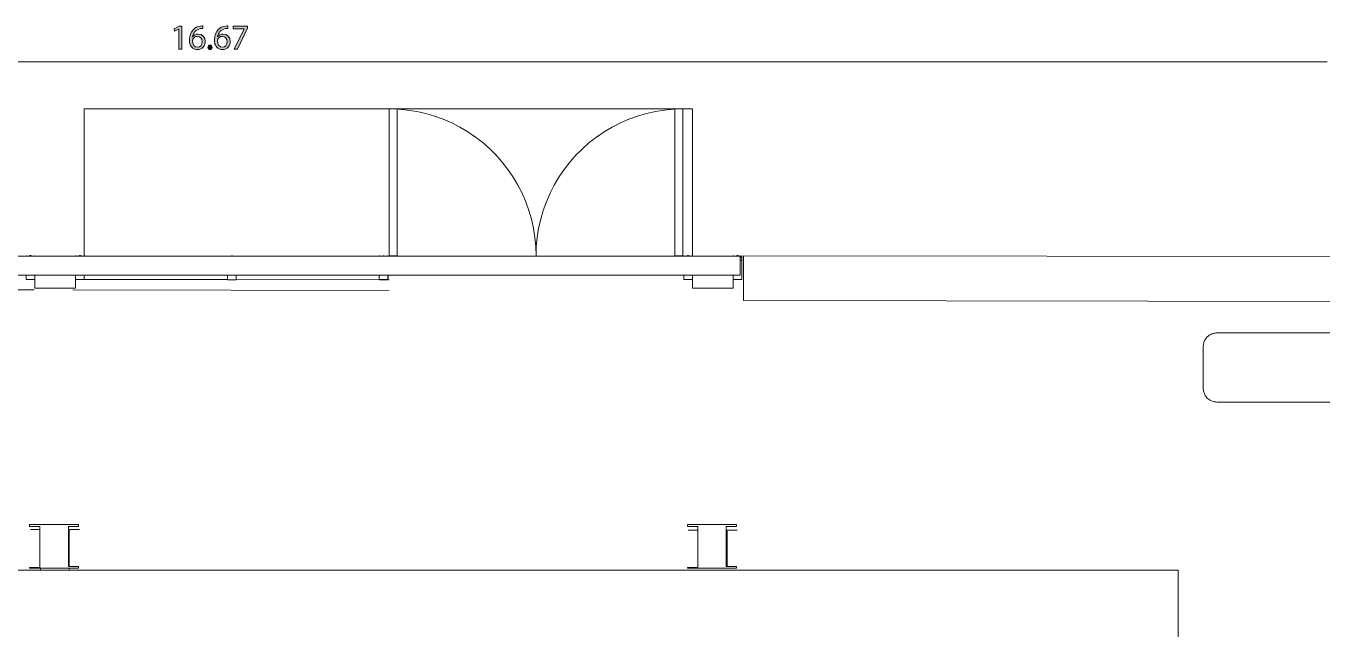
# Model space of a CAD drawing. Header units: centimetres. Extents: x -16.81 to -14.54, y 1.61 to 2.77.
# Drawn here: x -15.4488 to -15.1142, y 2.6092 to 2.765 of the extents above; entities that cross this region are included whole.
import ezdxf

# ---------------------------------------------------------------- set-up
doc = ezdxf.new("R2010")
doc.units = ezdxf.units.CM
doc.header["$MEASUREMENT"] = 0
doc.layers.get('0').update_dxf_attribs({"lineweight": 0})
doc.layers.add('EXP COTA', color=7, linetype='Continuous', lineweight=0)

# ---------------------------------------------------------------- blocks, each defined once
blk = doc.blocks.new('Block_40')
at = {"layer": 'EXP COTA', "true_color": 0x0000cc, "transparency": 33554687}
h = blk.add_hatch(color=172, dxfattribs=at)
h.dxf.hatch_style = 2
edge = h.paths.add_edge_path()
edge.add_spline(control_points=[(-15.4094, 2.76417), (-15.4094, 2.76417), (-15.40941, 2.76417), (-15.40941, 2.76417), (-15.40941, 2.76417), (-15.41045, 2.76362), (-15.41045, 2.76362), (-15.41045, 2.76362), (-15.4106, 2.76421), (-15.4106, 2.76421), (-15.4106, 2.76421), (-15.40929, 2.76493), (-15.40929, 2.76493), (-15.40929, 2.76493), (-15.4086, 2.76493), (-15.4086, 2.76493), (-15.4086, 2.76493), (-15.4086, 2.75897), (-15.4086, 2.75897), (-15.4086, 2.75897), (-15.4094, 2.75897), (-15.4094, 2.75897), (-15.4094, 2.75897), (-15.4094, 2.76417), (-15.4094, 2.76417)], knot_values=[0, 0, 0, 0, 1, 1, 1, 2, 2, 2, 3, 3, 3, 4, 4, 4, 5, 5, 5, 6, 6, 6, 7, 7, 7, 8, 8, 8, 8], degree=3, periodic=0)
h = blk.add_hatch(color=172, dxfattribs=at)
h.dxf.hatch_style = 2
edge = h.paths.add_edge_path()
edge.add_spline(control_points=[(-15.40337, 2.76093), (-15.40337, 2.76176), (-15.40385, 2.76228), (-15.40459, 2.76228), (-15.40509, 2.76228), (-15.40554, 2.76197), (-15.40574, 2.76155), (-15.40581, 2.76145), (-15.40585, 2.76135), (-15.40585, 2.76121), (-15.40583, 2.76021), (-15.40538, 2.75949), (-15.40454, 2.75949), (-15.40383, 2.75949), (-15.40337, 2.76007), (-15.40337, 2.76093)], knot_values=[0, 0, 0, 0, 1, 1, 1, 2, 2, 2, 3, 3, 3, 4, 4, 4, 5, 5, 5, 5], degree=3, periodic=0)
edge = h.paths.add_edge_path()
edge.add_spline(control_points=[(-15.40314, 2.76434), (-15.40331, 2.76434), (-15.40352, 2.76434), (-15.40375, 2.76431), (-15.405, 2.7641), (-15.40567, 2.76317), (-15.40581, 2.76221), (-15.40581, 2.76221), (-15.4058, 2.76221), (-15.4058, 2.76221), (-15.4055, 2.76259), (-15.405, 2.7629), (-15.40435, 2.7629), (-15.4033, 2.7629), (-15.40256, 2.76214), (-15.40256, 2.76097), (-15.40256, 2.75987), (-15.4033, 2.75887), (-15.40454, 2.75887), (-15.40581, 2.75887), (-15.40664, 2.75987), (-15.40664, 2.76142), (-15.40664, 2.76259), (-15.40621, 2.76348), (-15.40562, 2.76407), (-15.40514, 2.76459), (-15.40449, 2.76486), (-15.40373, 2.76496), (-15.40349, 2.765), (-15.40328, 2.765), (-15.40314, 2.765), (-15.40314, 2.765), (-15.40314, 2.76434), (-15.40314, 2.76434)], knot_values=[0, 0, 0, 0, 1, 1, 1, 2, 2, 2, 3, 3, 3, 4, 4, 4, 5, 5, 5, 6, 6, 6, 7, 7, 7, 8, 8, 8, 9, 9, 9, 10, 10, 10, 11, 11, 11, 11], degree=3, periodic=0)
h = blk.add_hatch(color=172, dxfattribs=at)
h.dxf.hatch_style = 2
edge = h.paths.add_edge_path()
edge.add_spline(control_points=[(-15.39691, 2.76093), (-15.39691, 2.76176), (-15.39739, 2.76228), (-15.39813, 2.76228), (-15.39863, 2.76228), (-15.39908, 2.76197), (-15.39928, 2.76155), (-15.39935, 2.76145), (-15.39939, 2.76135), (-15.39939, 2.76121), (-15.39937, 2.76021), (-15.39892, 2.75949), (-15.39808, 2.75949), (-15.39737, 2.75949), (-15.39691, 2.76007), (-15.39691, 2.76093)], knot_values=[0, 0, 0, 0, 1, 1, 1, 2, 2, 2, 3, 3, 3, 4, 4, 4, 5, 5, 5, 5], degree=3, periodic=0)
edge = h.paths.add_edge_path()
edge.add_spline(control_points=[(-15.39668, 2.76434), (-15.39686, 2.76434), (-15.39706, 2.76434), (-15.39729, 2.76431), (-15.39854, 2.7641), (-15.39922, 2.76317), (-15.39935, 2.76221), (-15.39935, 2.76221), (-15.39934, 2.76221), (-15.39934, 2.76221), (-15.39904, 2.76259), (-15.39854, 2.7629), (-15.39789, 2.7629), (-15.39684, 2.7629), (-15.3961, 2.76214), (-15.3961, 2.76097), (-15.3961, 2.75987), (-15.39684, 2.75887), (-15.39808, 2.75887), (-15.39935, 2.75887), (-15.40018, 2.75987), (-15.40018, 2.76142), (-15.40018, 2.76259), (-15.39977, 2.76348), (-15.39918, 2.76407), (-15.39868, 2.76459), (-15.39803, 2.76486), (-15.39727, 2.76496), (-15.39703, 2.765), (-15.39684, 2.765), (-15.39668, 2.765), (-15.39668, 2.765), (-15.39668, 2.76434), (-15.39668, 2.76434)], knot_values=[0, 0, 0, 0, 1, 1, 1, 2, 2, 2, 3, 3, 3, 4, 4, 4, 5, 5, 5, 6, 6, 6, 7, 7, 7, 8, 8, 8, 9, 9, 9, 10, 10, 10, 11, 11, 11, 11], degree=3, periodic=0)
h = blk.add_hatch(color=172, dxfattribs=at)
h.dxf.hatch_style = 2
edge = h.paths.add_edge_path()
edge.add_spline(control_points=[(-15.39162, 2.76493), (-15.39162, 2.76493), (-15.39162, 2.76438), (-15.39162, 2.76438), (-15.39162, 2.76438), (-15.3942, 2.75897), (-15.3942, 2.75897), (-15.3942, 2.75897), (-15.39505, 2.75897), (-15.39505, 2.75897), (-15.39505, 2.75897), (-15.39246, 2.76424), (-15.39246, 2.76424), (-15.39246, 2.76424), (-15.39537, 2.76424), (-15.39537, 2.76424), (-15.39537, 2.76424), (-15.39537, 2.76493), (-15.39537, 2.76493), (-15.39537, 2.76493), (-15.39162, 2.76493), (-15.39162, 2.76493)], knot_values=[0, 0, 0, 0, 1, 1, 1, 2, 2, 2, 3, 3, 3, 4, 4, 4, 5, 5, 5, 6, 6, 6, 7, 7, 7, 7], degree=3, periodic=0)
h = blk.add_hatch(color=172, dxfattribs=at)
h.dxf.hatch_style = 2
edge = h.paths.add_edge_path()
edge.add_spline(control_points=[(-15.40187, 2.75945), (-15.40187, 2.7598), (-15.40164, 2.76004), (-15.40132, 2.76004), (-15.40101, 2.76004), (-15.40078, 2.7598), (-15.40078, 2.75945), (-15.40078, 2.75911), (-15.40099, 2.75887), (-15.40133, 2.75887), (-15.40166, 2.75887), (-15.40187, 2.75911), (-15.40187, 2.75945)], knot_values=[0, 0, 0, 0, 1, 1, 1, 2, 2, 2, 3, 3, 3, 4, 4, 4, 4], degree=3, periodic=0)
at = {"layer": 'EXP COTA'}
for points, knots in [([(-15.4094, 2.76417), (-15.4094, 2.76417), (-15.40941, 2.76417), (-15.40941, 2.76417), (-15.40941, 2.76417), (-15.41045, 2.76362), (-15.41045, 2.76362), (-15.41045, 2.76362), (-15.4106, 2.76421), (-15.4106, 2.76421), (-15.4106, 2.76421), (-15.40929, 2.76493), (-15.40929, 2.76493), (-15.40929, 2.76493), (-15.4086, 2.76493), (-15.4086, 2.76493), (-15.4086, 2.76493), (-15.4086, 2.75897), (-15.4086, 2.75897), (-15.4086, 2.75897), (-15.4094, 2.75897), (-15.4094, 2.75897), (-15.4094, 2.75897), (-15.4094, 2.76417), (-15.4094, 2.76417)], [0, 0, 0, 0, 1, 1, 1, 2, 2, 2, 3, 3, 3, 4, 4, 4, 5, 5, 5, 6, 6, 6, 7, 7, 7, 8, 8, 8, 8]), ([(-15.40314, 2.76434), (-15.40331, 2.76434), (-15.40352, 2.76434), (-15.40375, 2.76431), (-15.405, 2.7641), (-15.40567, 2.76317), (-15.40581, 2.76221), (-15.40581, 2.76221), (-15.4058, 2.76221), (-15.4058, 2.76221), (-15.4055, 2.76259), (-15.405, 2.7629), (-15.40435, 2.7629), (-15.4033, 2.7629), (-15.40256, 2.76214), (-15.40256, 2.76097), (-15.40256, 2.75987), (-15.4033, 2.75887), (-15.40454, 2.75887), (-15.40581, 2.75887), (-15.40664, 2.75987), (-15.40664, 2.76142), (-15.40664, 2.76259), (-15.40621, 2.76348), (-15.40562, 2.76407), (-15.40514, 2.76459), (-15.40449, 2.76486), (-15.40373, 2.76496), (-15.40349, 2.765), (-15.40328, 2.765), (-15.40314, 2.765), (-15.40314, 2.765), (-15.40314, 2.76434), (-15.40314, 2.76434)], [0, 0, 0, 0, 1, 1, 1, 2, 2, 2, 3, 3, 3, 4, 4, 4, 5, 5, 5, 6, 6, 6, 7, 7, 7, 8, 8, 8, 9, 9, 9, 10, 10, 10, 11, 11, 11, 11]), ([(-15.39668, 2.76434), (-15.39686, 2.76434), (-15.39706, 2.76434), (-15.39729, 2.76431), (-15.39854, 2.7641), (-15.39922, 2.76317), (-15.39935, 2.76221), (-15.39935, 2.76221), (-15.39934, 2.76221), (-15.39934, 2.76221), (-15.39904, 2.76259), (-15.39854, 2.7629), (-15.39789, 2.7629), (-15.39684, 2.7629), (-15.3961, 2.76214), (-15.3961, 2.76097), (-15.3961, 2.75987), (-15.39684, 2.75887), (-15.39808, 2.75887), (-15.39935, 2.75887), (-15.40018, 2.75987), (-15.40018, 2.76142), (-15.40018, 2.76259), (-15.39977, 2.76348), (-15.39918, 2.76407), (-15.39868, 2.76459), (-15.39803, 2.76486), (-15.39727, 2.76496), (-15.39703, 2.765), (-15.39684, 2.765), (-15.39668, 2.765), (-15.39668, 2.765), (-15.39668, 2.76434), (-15.39668, 2.76434)], [0, 0, 0, 0, 1, 1, 1, 2, 2, 2, 3, 3, 3, 4, 4, 4, 5, 5, 5, 6, 6, 6, 7, 7, 7, 8, 8, 8, 9, 9, 9, 10, 10, 10, 11, 11, 11, 11]), ([(-15.39162, 2.76493), (-15.39162, 2.76493), (-15.39162, 2.76438), (-15.39162, 2.76438), (-15.39162, 2.76438), (-15.3942, 2.75897), (-15.3942, 2.75897), (-15.3942, 2.75897), (-15.39505, 2.75897), (-15.39505, 2.75897), (-15.39505, 2.75897), (-15.39246, 2.76424), (-15.39246, 2.76424), (-15.39246, 2.76424), (-15.39537, 2.76424), (-15.39537, 2.76424), (-15.39537, 2.76424), (-15.39537, 2.76493), (-15.39537, 2.76493), (-15.39537, 2.76493), (-15.39162, 2.76493), (-15.39162, 2.76493)], [0, 0, 0, 0, 1, 1, 1, 2, 2, 2, 3, 3, 3, 4, 4, 4, 5, 5, 5, 6, 6, 6, 7, 7, 7, 7]), ([(-15.40337, 2.76093), (-15.40337, 2.76176), (-15.40385, 2.76228), (-15.40459, 2.76228), (-15.40509, 2.76228), (-15.40554, 2.76197), (-15.40574, 2.76155), (-15.40581, 2.76145), (-15.40585, 2.76135), (-15.40585, 2.76121), (-15.40583, 2.76021), (-15.40538, 2.75949), (-15.40454, 2.75949), (-15.40383, 2.75949), (-15.40337, 2.76007), (-15.40337, 2.76093)], [0, 0, 0, 0, 1, 1, 1, 2, 2, 2, 3, 3, 3, 4, 4, 4, 5, 5, 5, 5]), ([(-15.39691, 2.76093), (-15.39691, 2.76176), (-15.39739, 2.76228), (-15.39813, 2.76228), (-15.39863, 2.76228), (-15.39908, 2.76197), (-15.39928, 2.76155), (-15.39935, 2.76145), (-15.39939, 2.76135), (-15.39939, 2.76121), (-15.39937, 2.76021), (-15.39892, 2.75949), (-15.39808, 2.75949), (-15.39737, 2.75949), (-15.39691, 2.76007), (-15.39691, 2.76093)], [0, 0, 0, 0, 1, 1, 1, 2, 2, 2, 3, 3, 3, 4, 4, 4, 5, 5, 5, 5]), ([(-15.40187, 2.75945), (-15.40187, 2.7598), (-15.40164, 2.76004), (-15.40132, 2.76004), (-15.40101, 2.76004), (-15.40078, 2.7598), (-15.40078, 2.75945), (-15.40078, 2.75911), (-15.40099, 2.75887), (-15.40133, 2.75887), (-15.40166, 2.75887), (-15.40187, 2.75911), (-15.40187, 2.75945)], [0, 0, 0, 0, 1, 1, 1, 2, 2, 2, 3, 3, 3, 4, 4, 4, 4])]:
    blk.add_open_spline(points, degree=3, knots=knots, dxfattribs=at)
blk = doc.blocks.new('Block_39')
at = {"layer": 'EXP COTA'}
blk.add_blockref('Block_40', (0, 0), dxfattribs=at)
blk = doc.blocks.new('Block_38')
at = {"layer": 'EXP COTA', "color": 172, "lineweight": 0, "true_color": 0x0000cc}
blk.add_line((-15.6869, 2.75574), (-15.11291, 2.75574), dxfattribs=at)
at = {"layer": 'EXP COTA'}
blk.add_blockref('Block_39', (0, 0), dxfattribs=at)

msp = doc.modelspace()

# ---------------------------------------------------------------- linework, layer by layer
at = {"color": 18, "lineweight": 0, "true_color": 0x000000}
for p, q in [((-15.43378, 2.70582), (-15.43378, 2.74354)), ((-15.43378, 2.74354), (-15.27676, 2.74354)), ((-15.35268, 2.74346), (-15.35506, 2.74354)), ((-15.35295, 2.74354), (-15.35506, 2.74354)), ((-15.35506, 2.74354), (-15.35506, 2.70561)), ((-15.35295, 2.70561), (-15.35295, 2.74354)), ((-15.35031, 2.74324), (-15.35268, 2.74346)), ((-15.34795, 2.74287), (-15.35031, 2.74324)), ((-15.34563, 2.74235), (-15.34795, 2.74287)), ((-15.34334, 2.74168), (-15.34563, 2.74235)), ((-15.3411, 2.74088), (-15.34334, 2.74168)), ((-15.33891, 2.73993), (-15.3411, 2.74088)), ((-15.29317, 2.74088), (-15.29536, 2.73993)), ((-15.29093, 2.74168), (-15.29317, 2.74088)), ((-15.28864, 2.74235), (-15.29093, 2.74168)), ((-15.28632, 2.74287), (-15.28864, 2.74235)), ((-15.28396, 2.74324), (-15.28632, 2.74287)), ((-15.28159, 2.74346), (-15.28396, 2.74324)), ((-15.27921, 2.74354), (-15.28159, 2.74346)), ((-15.28132, 2.70561), (-15.28132, 2.74354)), ((-15.28132, 2.74354), (-15.27921, 2.74354)), ((-15.27921, 2.74354), (-15.27921, 2.70561)), ((-15.27676, 2.74354), (-15.27676, 2.70561)), ((-15.33679, 2.73885), (-15.33891, 2.73993)), ((-15.33474, 2.73764), (-15.33679, 2.73885)), ((-15.33277, 2.7363), (-15.33474, 2.73764)), ((-15.29953, 2.73764), (-15.3015, 2.7363)), ((-15.29748, 2.73885), (-15.29953, 2.73764)), ((-15.29536, 2.73993), (-15.29748, 2.73885)), ((-15.33088, 2.73484), (-15.33277, 2.7363)), ((-15.3291, 2.73326), (-15.33088, 2.73484)), ((-15.30338, 2.73484), (-15.30517, 2.73326)), ((-15.3015, 2.7363), (-15.30338, 2.73484)), ((-15.32741, 2.73158), (-15.3291, 2.73326)), ((-15.32584, 2.72979), (-15.32741, 2.73158)), ((-15.30686, 2.73158), (-15.30843, 2.72979)), ((-15.30517, 2.73326), (-15.30686, 2.73158)), ((-15.32438, 2.72791), (-15.32584, 2.72979)), ((-15.32304, 2.72594), (-15.32438, 2.72791)), ((-15.30989, 2.72791), (-15.31123, 2.72594)), ((-15.30843, 2.72979), (-15.30989, 2.72791)), ((-15.32183, 2.72388), (-15.32304, 2.72594)), ((-15.31123, 2.72594), (-15.31244, 2.72388)), ((-15.32074, 2.72176), (-15.32183, 2.72388)), ((-15.3198, 2.71958), (-15.32074, 2.72176)), ((-15.31352, 2.72176), (-15.31447, 2.71958)), ((-15.31244, 2.72388), (-15.31352, 2.72176)), ((-15.31899, 2.71733), (-15.3198, 2.71958)), ((-15.31447, 2.71958), (-15.31528, 2.71733)), ((-15.31833, 2.71505), (-15.31899, 2.71733)), ((-15.31781, 2.71272), (-15.31833, 2.71505)), ((-15.31594, 2.71505), (-15.31646, 2.71272)), ((-15.31528, 2.71733), (-15.31594, 2.71505)), ((-15.31743, 2.71037), (-15.31781, 2.71272)), ((-15.31646, 2.71272), (-15.31684, 2.71037)), ((-15.31721, 2.708), (-15.31743, 2.71037)), ((-15.31713, 2.70561), (-15.31721, 2.708)), ((-15.31706, 2.708), (-15.31713, 2.70561)), ((-15.31684, 2.71037), (-15.31706, 2.708)), ((-15.44879, 2.70551), (-15.48598, 2.70551)), ((-15.4488, 2.70561), (-15.4488, 2.70551)), ((-15.44879, 2.70561), (-15.4488, 2.70561)), ((-15.44879, 2.70562), (-15.44879, 2.70551)), ((-15.44868, 2.70562), (-15.44879, 2.70562)), ((-15.44666, 2.70551), (-15.44879, 2.70551)), ((-15.44868, 2.70552), (-15.44868, 2.70562)), ((-15.44868, 2.70552), (-15.44666, 2.70551)), ((-15.44804, 2.70552), (-15.44804, 2.70556)), ((-15.44804, 2.70556), (-15.44733, 2.70556)), ((-15.44802, 2.70556), (-15.44802, 2.70552)), ((-15.44784, 2.70556), (-15.44802, 2.70556)), ((-15.44785, 2.70557), (-15.44786, 2.70556)), ((-15.44784, 2.70559), (-15.44785, 2.70558)), ((-15.44785, 2.70558), (-15.44785, 2.70557)), ((-15.44783, 2.70561), (-15.44784, 2.7056)), ((-15.44784, 2.7056), (-15.44784, 2.70559)), ((-15.44783, 2.70559), (-15.44784, 2.70558)), ((-15.44784, 2.70558), (-15.44784, 2.70557)), ((-15.44784, 2.70557), (-15.44784, 2.70556)), ((-15.4475, 2.70556), (-15.44784, 2.70556)), ((-15.44782, 2.70562), (-15.44783, 2.70561)), ((-15.44782, 2.7056), (-15.44783, 2.70559)), ((-15.44781, 2.70563), (-15.44782, 2.70562)), ((-15.44781, 2.70562), (-15.44782, 2.70561)), ((-15.44782, 2.70561), (-15.44782, 2.7056)), ((-15.4478, 2.70564), (-15.44781, 2.70564)), ((-15.44781, 2.70564), (-15.44781, 2.70563)), ((-15.4478, 2.70563), (-15.44781, 2.70562)), ((-15.44779, 2.70565), (-15.4478, 2.70564)), ((-15.44779, 2.70564), (-15.4478, 2.70563)), ((-15.44778, 2.70566), (-15.44779, 2.70565)), ((-15.44778, 2.70565), (-15.44779, 2.70565)), ((-15.44779, 2.70565), (-15.44779, 2.70564)), ((-15.44777, 2.70566), (-15.44778, 2.70565)), ((-15.44777, 2.70566), (-15.44778, 2.70566)), ((-15.44776, 2.70567), (-15.44777, 2.70566)), ((-15.44776, 2.70566), (-15.44777, 2.70566)), ((-15.44775, 2.70567), (-15.44776, 2.70566)), ((-15.44775, 2.70567), (-15.44776, 2.70567)), ((-15.44774, 2.70568), (-15.44775, 2.70567)), ((-15.44774, 2.70567), (-15.44775, 2.70567)), ((-15.44772, 2.70568), (-15.44774, 2.70567)), ((-15.44772, 2.70568), (-15.44774, 2.70568)), ((-15.44771, 2.70568), (-15.44772, 2.70568)), ((-15.44771, 2.70568), (-15.44772, 2.70568)), ((-15.4477, 2.70568), (-15.44771, 2.70568)), ((-15.4477, 2.70568), (-15.44771, 2.70568)), ((-15.44769, 2.70568), (-15.4477, 2.70568)), ((-15.44769, 2.70568), (-15.4477, 2.70568)), ((-15.44768, 2.70569), (-15.44769, 2.70568)), ((-15.44768, 2.70568), (-15.44769, 2.70568)), ((-15.44767, 2.70569), (-15.44768, 2.70569)), ((-15.44767, 2.70568), (-15.44768, 2.70568)), ((-15.44766, 2.70568), (-15.44767, 2.70569)), ((-15.44766, 2.70568), (-15.44767, 2.70568)), ((-15.44764, 2.70568), (-15.44766, 2.70568)), ((-15.44764, 2.70568), (-15.44766, 2.70568)), ((-15.44763, 2.70568), (-15.44764, 2.70568)), ((-15.44763, 2.70568), (-15.44764, 2.70568)), ((-15.44762, 2.70568), (-15.44763, 2.70568)), ((-15.44762, 2.70567), (-15.44763, 2.70568)), ((-15.44761, 2.70567), (-15.44762, 2.70568)), ((-15.44761, 2.70567), (-15.44762, 2.70567)), ((-15.4476, 2.70567), (-15.44761, 2.70567)), ((-15.4476, 2.70566), (-15.44761, 2.70567)), ((-15.44759, 2.70566), (-15.4476, 2.70567)), ((-15.44759, 2.70566), (-15.4476, 2.70566)), ((-15.44758, 2.70566), (-15.44759, 2.70566)), ((-15.44758, 2.70565), (-15.44759, 2.70566)), ((-15.44757, 2.70565), (-15.44758, 2.70566)), ((-15.44757, 2.70564), (-15.44758, 2.70565)), ((-15.44756, 2.70565), (-15.44757, 2.70565)), ((-15.44756, 2.70564), (-15.44757, 2.70564)), ((-15.44755, 2.70564), (-15.44756, 2.70565)), ((-15.44755, 2.70563), (-15.44756, 2.70564)), ((-15.44754, 2.70563), (-15.44755, 2.70564)), ((-15.44755, 2.70562), (-15.44755, 2.70563)), ((-15.44754, 2.70561), (-15.44755, 2.70562)), ((-15.44754, 2.70562), (-15.44754, 2.70563)), ((-15.44753, 2.70561), (-15.44754, 2.70562)), ((-15.44753, 2.7056), (-15.44754, 2.70561)), ((-15.44752, 2.7056), (-15.44753, 2.70561)), ((-15.44753, 2.70559), (-15.44753, 2.7056)), ((-15.44752, 2.70558), (-15.44753, 2.70559)), ((-15.44752, 2.70559), (-15.44752, 2.7056)), ((-15.44751, 2.70558), (-15.44752, 2.70559)), ((-15.44752, 2.70557), (-15.44752, 2.70558)), ((-15.44751, 2.70556), (-15.44752, 2.70557)), ((-15.44751, 2.70557), (-15.44751, 2.70558)), ((-15.4475, 2.70556), (-15.44751, 2.70557)), ((-15.44732, 2.70556), (-15.4475, 2.70556)), ((-15.44733, 2.70556), (-15.44733, 2.70552)), ((-15.44732, 2.70552), (-15.44732, 2.70556)), ((-15.44667, 2.70551), (-15.44667, 2.70561)), ((-15.44667, 2.70561), (-15.44666, 2.70561)), ((-15.44666, 2.70561), (-15.44656, 2.70561)), ((-15.44666, 2.70551), (-15.44666, 2.70561)), ((-15.44656, 2.70551), (-15.44666, 2.70551)), ((-15.44656, 2.70561), (-15.44656, 2.70551)), ((-15.436, 2.70551), (-15.44656, 2.70551)), ((-15.43601, 2.70561), (-15.43601, 2.70551)), ((-15.436, 2.70561), (-15.43601, 2.70561)), ((-15.436, 2.70562), (-15.436, 2.70551)), ((-15.43589, 2.70562), (-15.436, 2.70562)), ((-15.43387, 2.70551), (-15.436, 2.70551)), ((-15.43589, 2.70552), (-15.43589, 2.70562)), ((-15.43589, 2.70552), (-15.43387, 2.70551)), ((-15.43454, 2.70556), (-15.43525, 2.70556)), ((-15.43525, 2.70556), (-15.43525, 2.70552)), ((-15.43524, 2.70556), (-15.43524, 2.70552)), ((-15.43505, 2.70556), (-15.43524, 2.70556)), ((-15.43506, 2.70557), (-15.43507, 2.70556)), ((-15.43505, 2.70559), (-15.43506, 2.70558)), ((-15.43506, 2.70558), (-15.43506, 2.70557)), ((-15.43504, 2.70561), (-15.43505, 2.7056)), ((-15.43505, 2.7056), (-15.43505, 2.70559)), ((-15.43504, 2.70559), (-15.43505, 2.70558)), ((-15.43505, 2.70558), (-15.43505, 2.70557)), ((-15.43505, 2.70557), (-15.43505, 2.70556)), ((-15.43471, 2.70556), (-15.43505, 2.70556)), ((-15.43503, 2.70562), (-15.43504, 2.70561)), ((-15.43503, 2.7056), (-15.43504, 2.70559)), ((-15.43502, 2.70563), (-15.43503, 2.70562)), ((-15.43502, 2.70562), (-15.43503, 2.70561)), ((-15.43503, 2.70561), (-15.43503, 2.7056)), ((-15.43501, 2.70564), (-15.43502, 2.70564)), ((-15.43502, 2.70564), (-15.43502, 2.70563)), ((-15.43501, 2.70563), (-15.43502, 2.70562)), ((-15.435, 2.70565), (-15.43501, 2.70564)), ((-15.435, 2.70564), (-15.43501, 2.70563)), ((-15.43499, 2.70566), (-15.435, 2.70565)), ((-15.43499, 2.70565), (-15.435, 2.70565)), ((-15.435, 2.70565), (-15.435, 2.70564)), ((-15.43498, 2.70566), (-15.43499, 2.70565)), ((-15.43498, 2.70566), (-15.43499, 2.70566)), ((-15.43497, 2.70567), (-15.43498, 2.70566)), ((-15.43497, 2.70566), (-15.43498, 2.70566)), ((-15.43496, 2.70567), (-15.43497, 2.70566)), ((-15.43496, 2.70567), (-15.43497, 2.70567)), ((-15.43495, 2.70568), (-15.43496, 2.70567)), ((-15.43495, 2.70567), (-15.43496, 2.70567)), ((-15.43493, 2.70568), (-15.43495, 2.70567)), ((-15.43493, 2.70568), (-15.43495, 2.70568)), ((-15.43492, 2.70568), (-15.43493, 2.70568)), ((-15.43492, 2.70568), (-15.43493, 2.70568)), ((-15.43491, 2.70568), (-15.43492, 2.70568)), ((-15.43491, 2.70568), (-15.43492, 2.70568)), ((-15.4349, 2.70568), (-15.43491, 2.70568)), ((-15.4349, 2.70568), (-15.43491, 2.70568)), ((-15.43489, 2.70569), (-15.4349, 2.70568)), ((-15.43489, 2.70568), (-15.4349, 2.70568)), ((-15.43488, 2.70569), (-15.43489, 2.70569)), ((-15.43488, 2.70568), (-15.43489, 2.70568)), ((-15.43487, 2.70568), (-15.43488, 2.70569)), ((-15.43487, 2.70568), (-15.43488, 2.70568)), ((-15.43485, 2.70568), (-15.43487, 2.70568)), ((-15.43485, 2.70568), (-15.43487, 2.70568)), ((-15.43484, 2.70568), (-15.43485, 2.70568)), ((-15.43484, 2.70568), (-15.43485, 2.70568)), ((-15.43483, 2.70568), (-15.43484, 2.70568)), ((-15.43483, 2.70567), (-15.43484, 2.70568)), ((-15.43482, 2.70567), (-15.43483, 2.70568)), ((-15.43482, 2.70567), (-15.43483, 2.70567)), ((-15.43481, 2.70567), (-15.43482, 2.70567)), ((-15.43481, 2.70566), (-15.43482, 2.70567)), ((-15.4348, 2.70566), (-15.43481, 2.70567)), ((-15.4348, 2.70566), (-15.43481, 2.70566)), ((-15.43479, 2.70566), (-15.4348, 2.70566)), ((-15.43479, 2.70565), (-15.4348, 2.70566)), ((-15.43478, 2.70565), (-15.43479, 2.70566)), ((-15.43478, 2.70564), (-15.43479, 2.70565)), ((-15.43477, 2.70565), (-15.43478, 2.70565)), ((-15.43477, 2.70564), (-15.43478, 2.70564)), ((-15.43476, 2.70564), (-15.43477, 2.70565)), ((-15.43476, 2.70563), (-15.43477, 2.70564)), ((-15.43475, 2.70563), (-15.43476, 2.70564)), ((-15.43476, 2.70562), (-15.43476, 2.70563)), ((-15.43475, 2.70561), (-15.43476, 2.70562)), ((-15.43475, 2.70562), (-15.43475, 2.70563)), ((-15.43474, 2.70561), (-15.43475, 2.70562)), ((-15.43474, 2.7056), (-15.43475, 2.70561)), ((-15.43473, 2.7056), (-15.43474, 2.70561)), ((-15.43474, 2.70559), (-15.43474, 2.7056)), ((-15.43473, 2.70558), (-15.43474, 2.70559)), ((-15.43473, 2.70559), (-15.43473, 2.7056)), ((-15.43472, 2.70558), (-15.43473, 2.70559)), ((-15.43473, 2.70557), (-15.43473, 2.70558)), ((-15.43472, 2.70556), (-15.43473, 2.70557)), ((-15.43472, 2.70557), (-15.43472, 2.70558)), ((-15.43471, 2.70556), (-15.43472, 2.70557)), ((-15.43453, 2.70556), (-15.43471, 2.70556)), ((-15.43454, 2.70552), (-15.43454, 2.70556)), ((-15.43453, 2.70552), (-15.43453, 2.70556)), ((-15.43388, 2.70561), (-15.43387, 2.70561)), ((-15.43388, 2.70551), (-15.43388, 2.70561)), ((-15.43387, 2.70561), (-15.43377, 2.70561)), ((-15.43387, 2.70551), (-15.43387, 2.70561)), ((-15.43377, 2.70551), (-15.43387, 2.70551)), ((-15.43378, 2.70561), (-15.43378, 2.70582)), ((-15.43377, 2.70561), (-15.43377, 2.70551)), ((-15.39676, 2.70554), (-15.43377, 2.70561)), ((-15.43377, 2.70558), (-15.43353, 2.70558)), ((-15.39676, 2.70551), (-15.43377, 2.70551)), ((-15.43353, 2.70558), (-15.43353, 2.70551)), ((-15.39676, 2.70554), (-15.39676, 2.70551)), ((-15.39665, 2.70554), (-15.39676, 2.70554)), ((-15.39676, 2.70554), (-15.39676, 2.70551)), ((-15.39665, 2.70554), (-15.39676, 2.70554)), ((-15.39665, 2.70551), (-15.39676, 2.70551)), ((-15.39665, 2.70551), (-15.39665, 2.70554)), ((-15.39463, 2.70554), (-15.39665, 2.70554)), ((-15.39665, 2.70551), (-15.39665, 2.70554)), ((-15.39463, 2.70551), (-15.39665, 2.70551)), ((-15.39579, 2.70553), (-15.3958, 2.70552)), ((-15.39579, 2.70553), (-15.3958, 2.70552)), ((-15.3958, 2.70552), (-15.3958, 2.70551)), ((-15.3958, 2.70552), (-15.3958, 2.70551)), ((-15.39578, 2.70554), (-15.39579, 2.70553)), ((-15.39578, 2.70554), (-15.39579, 2.70553)), ((-15.39577, 2.70555), (-15.39578, 2.70555)), ((-15.39578, 2.70555), (-15.39578, 2.70554)), ((-15.39577, 2.70555), (-15.39578, 2.70555)), ((-15.39578, 2.70555), (-15.39578, 2.70554)), ((-15.39576, 2.70556), (-15.39577, 2.70555)), ((-15.39576, 2.70556), (-15.39577, 2.70555)), ((-15.39575, 2.70557), (-15.39576, 2.70556)), ((-15.39575, 2.70557), (-15.39576, 2.70556)), ((-15.39574, 2.70558), (-15.39575, 2.70557)), ((-15.39574, 2.70558), (-15.39575, 2.70557)), ((-15.39573, 2.70558), (-15.39574, 2.70558)), ((-15.39573, 2.70558), (-15.39574, 2.70558)), ((-15.39572, 2.70559), (-15.39573, 2.70558)), ((-15.39572, 2.70559), (-15.39573, 2.70558)), ((-15.39571, 2.70559), (-15.39572, 2.70559)), ((-15.39571, 2.70559), (-15.39572, 2.70559)), ((-15.3957, 2.7056), (-15.39571, 2.70559)), ((-15.3957, 2.7056), (-15.39571, 2.70559)), ((-15.39569, 2.7056), (-15.3957, 2.7056)), ((-15.39569, 2.7056), (-15.3957, 2.7056)), ((-15.39568, 2.70561), (-15.39569, 2.7056)), ((-15.39568, 2.70561), (-15.39569, 2.7056)), ((-15.39567, 2.70561), (-15.39568, 2.70561)), ((-15.39567, 2.70561), (-15.39568, 2.70561)), ((-15.39566, 2.70561), (-15.39567, 2.70561)), ((-15.39566, 2.70561), (-15.39567, 2.70561)), ((-15.39565, 2.70561), (-15.39566, 2.70561)), ((-15.39565, 2.70561), (-15.39566, 2.70561)), ((-15.39563, 2.70561), (-15.39565, 2.70561)), ((-15.39563, 2.70561), (-15.39565, 2.70561)), ((-15.39562, 2.70561), (-15.39563, 2.70561)), ((-15.39562, 2.70561), (-15.39563, 2.70561)), ((-15.39561, 2.70561), (-15.39562, 2.70561)), ((-15.39561, 2.70561), (-15.39562, 2.70561)), ((-15.3956, 2.70561), (-15.39561, 2.70561)), ((-15.3956, 2.70561), (-15.39561, 2.70561)), ((-15.39559, 2.7056), (-15.3956, 2.70561)), ((-15.39559, 2.7056), (-15.3956, 2.70561)), ((-15.39558, 2.7056), (-15.39559, 2.7056)), ((-15.39558, 2.7056), (-15.39559, 2.7056)), ((-15.39557, 2.70559), (-15.39558, 2.7056)), ((-15.39557, 2.70559), (-15.39558, 2.7056)), ((-15.39556, 2.70559), (-15.39557, 2.70559)), ((-15.39556, 2.70559), (-15.39557, 2.70559)), ((-15.39555, 2.70558), (-15.39556, 2.70559)), ((-15.39555, 2.70558), (-15.39556, 2.70559)), ((-15.39554, 2.70558), (-15.39555, 2.70558)), ((-15.39554, 2.70558), (-15.39555, 2.70558)), ((-15.39553, 2.70557), (-15.39554, 2.70558)), ((-15.39553, 2.70557), (-15.39554, 2.70558)), ((-15.39552, 2.70556), (-15.39553, 2.70557)), ((-15.39552, 2.70556), (-15.39553, 2.70557)), ((-15.39551, 2.70555), (-15.39552, 2.70556)), ((-15.39551, 2.70555), (-15.39552, 2.70556)), ((-15.3955, 2.70555), (-15.39551, 2.70555)), ((-15.3955, 2.70555), (-15.39551, 2.70555)), ((-15.3955, 2.70554), (-15.3955, 2.70555)), ((-15.3955, 2.70554), (-15.3955, 2.70555)), ((-15.39549, 2.70553), (-15.3955, 2.70554)), ((-15.39549, 2.70553), (-15.3955, 2.70554)), ((-15.39548, 2.70552), (-15.39549, 2.70553)), ((-15.39548, 2.70552), (-15.39549, 2.70553)), ((-15.39548, 2.70551), (-15.39548, 2.70552)), ((-15.39548, 2.70551), (-15.39548, 2.70552)), ((-15.39463, 2.70554), (-15.39452, 2.70554)), ((-15.39463, 2.70551), (-15.39463, 2.70554)), ((-15.39452, 2.70551), (-15.39463, 2.70551)), ((-15.39452, 2.70554), (-15.39452, 2.70551)), ((-15.38218, 2.70551), (-15.39452, 2.70554)), ((-15.35761, 2.70551), (-15.39452, 2.70551)), ((-15.35761, 2.70558), (-15.35761, 2.70551)), ((-15.3575, 2.70558), (-15.35761, 2.70558)), ((-15.3575, 2.70551), (-15.35761, 2.70551)), ((-15.3575, 2.70551), (-15.3575, 2.70558)), ((-15.35548, 2.70551), (-15.3575, 2.70551)), ((-15.35684, 2.70552), (-15.35684, 2.70551)), ((-15.35666, 2.70552), (-15.35684, 2.70552)), ((-15.35665, 2.70554), (-15.35666, 2.70553)), ((-15.35666, 2.70553), (-15.35666, 2.70552)), ((-15.35632, 2.70552), (-15.35666, 2.70552)), ((-15.35664, 2.70556), (-15.35665, 2.70555)), ((-15.35665, 2.70555), (-15.35665, 2.70554)), ((-15.35663, 2.70558), (-15.35664, 2.70557)), ((-15.35664, 2.70557), (-15.35664, 2.70556)), ((-15.35662, 2.70559), (-15.35663, 2.70558)), ((-15.35661, 2.7056), (-15.35662, 2.70559)), ((-15.3566, 2.7056), (-15.35661, 2.7056)), ((-15.35659, 2.70562), (-15.3566, 2.70561)), ((-15.3566, 2.70561), (-15.3566, 2.7056)), ((-15.35658, 2.70562), (-15.35659, 2.70562)), ((-15.35656, 2.70563), (-15.35658, 2.70562)), ((-15.35655, 2.70563), (-15.35656, 2.70563)), ((-15.35654, 2.70564), (-15.35655, 2.70563)), ((-15.35653, 2.70564), (-15.35654, 2.70564)), ((-15.35652, 2.70564), (-15.35653, 2.70564)), ((-15.35651, 2.70564), (-15.35652, 2.70564)), ((-15.3565, 2.70564), (-15.35651, 2.70564)), ((-15.35649, 2.70564), (-15.3565, 2.70564)), ((-15.35647, 2.70564), (-15.35649, 2.70564)), ((-15.35646, 2.70564), (-15.35647, 2.70564)), ((-15.35646, 2.70552), (-15.35647, 2.70552)), ((-15.35647, 2.70552), (-15.35647, 2.70551)), ((-15.35645, 2.70564), (-15.35646, 2.70564)), ((-15.35645, 2.70553), (-15.35646, 2.70552)), ((-15.35644, 2.70563), (-15.35645, 2.70564)), ((-15.35644, 2.70553), (-15.35645, 2.70553)), ((-15.35643, 2.70563), (-15.35644, 2.70563)), ((-15.35643, 2.70553), (-15.35644, 2.70553)), ((-15.35642, 2.70563), (-15.35643, 2.70563)), ((-15.35642, 2.70553), (-15.35643, 2.70553)), ((-15.35641, 2.70562), (-15.35642, 2.70563)), ((-15.3564, 2.70554), (-15.35642, 2.70553)), ((-15.3564, 2.70562), (-15.35641, 2.70562)), ((-15.35639, 2.70561), (-15.3564, 2.70562)), ((-15.35639, 2.70554), (-15.3564, 2.70554)), ((-15.35638, 2.7056), (-15.35639, 2.70561)), ((-15.35638, 2.70554), (-15.35639, 2.70554)), ((-15.35637, 2.70559), (-15.35638, 2.7056)), ((-15.35637, 2.70554), (-15.35638, 2.70554)), ((-15.35636, 2.70559), (-15.35637, 2.70559)), ((-15.35636, 2.70553), (-15.35637, 2.70554)), ((-15.35635, 2.70558), (-15.35636, 2.70559)), ((-15.35635, 2.70553), (-15.35636, 2.70553)), ((-15.35635, 2.70557), (-15.35635, 2.70558)), ((-15.35634, 2.70556), (-15.35635, 2.70557)), ((-15.35633, 2.70553), (-15.35635, 2.70553)), ((-15.35633, 2.70555), (-15.35634, 2.70556)), ((-15.35633, 2.70554), (-15.35633, 2.70555)), ((-15.35632, 2.70553), (-15.35633, 2.70554)), ((-15.35632, 2.70553), (-15.35633, 2.70553)), ((-15.35632, 2.70552), (-15.35632, 2.70553)), ((-15.35631, 2.70552), (-15.35632, 2.70553)), ((-15.35614, 2.70552), (-15.35632, 2.70552)), ((-15.3563, 2.70552), (-15.35631, 2.70552)), ((-15.3563, 2.70551), (-15.3563, 2.70552)), ((-15.35614, 2.70551), (-15.35614, 2.70552)), ((-15.35548, 2.70557), (-15.35537, 2.70557)), ((-15.35548, 2.70551), (-15.35548, 2.70557)), ((-15.35537, 2.70551), (-15.35548, 2.70551)), ((-15.35537, 2.70557), (-15.35537, 2.70551)), ((-15.27899, 2.70551), (-15.35537, 2.70551)), ((-15.35506, 2.70561), (-15.35295, 2.70561)), ((-15.27921, 2.70561), (-15.28132, 2.70561)), ((-15.279, 2.70561), (-15.279, 2.70551)), ((-15.27899, 2.70561), (-15.279, 2.70561)), ((-15.27899, 2.70562), (-15.27899, 2.70551)), ((-15.27888, 2.70562), (-15.27899, 2.70562)), ((-15.27686, 2.70551), (-15.27899, 2.70551)), ((-15.27888, 2.70552), (-15.27888, 2.70562)), ((-15.27888, 2.70552), (-15.27686, 2.70551)), ((-15.27823, 2.70552), (-15.27823, 2.70556)), ((-15.27823, 2.70556), (-15.27753, 2.70556)), ((-15.27822, 2.70556), (-15.27822, 2.70552)), ((-15.27804, 2.70556), (-15.27822, 2.70556)), ((-15.27804, 2.70558), (-15.27805, 2.70557)), ((-15.27805, 2.70557), (-15.27805, 2.70556)), ((-15.27803, 2.7056), (-15.27804, 2.70559)), ((-15.27804, 2.70559), (-15.27804, 2.70558)), ((-15.27803, 2.70558), (-15.27804, 2.70557)), ((-15.27804, 2.70557), (-15.27804, 2.70556)), ((-15.2777, 2.70556), (-15.27804, 2.70556)), ((-15.27802, 2.70562), (-15.27803, 2.70561)), ((-15.27803, 2.70561), (-15.27803, 2.7056)), ((-15.27802, 2.7056), (-15.27803, 2.70559)), ((-15.27803, 2.70559), (-15.27803, 2.70558)), ((-15.27801, 2.70563), (-15.27802, 2.70562)), ((-15.27801, 2.70561), (-15.27802, 2.7056)), ((-15.278, 2.70564), (-15.27801, 2.70563)), ((-15.278, 2.70563), (-15.27801, 2.70562)), ((-15.27801, 2.70562), (-15.27801, 2.70561)), ((-15.27799, 2.70564), (-15.278, 2.70563)), ((-15.27799, 2.70564), (-15.278, 2.70564)), ((-15.27798, 2.70565), (-15.27799, 2.70564)), ((-15.27798, 2.70565), (-15.27799, 2.70564)), ((-15.27797, 2.70566), (-15.27798, 2.70565)), ((-15.27797, 2.70565), (-15.27798, 2.70565)), ((-15.27796, 2.70566), (-15.27797, 2.70565)), ((-15.27796, 2.70566), (-15.27797, 2.70566)), ((-15.27795, 2.70567), (-15.27796, 2.70566)), ((-15.27795, 2.70566), (-15.27796, 2.70566)), ((-15.27794, 2.70567), (-15.27795, 2.70566)), ((-15.27794, 2.70567), (-15.27795, 2.70567)), ((-15.27793, 2.70568), (-15.27794, 2.70567)), ((-15.27793, 2.70567), (-15.27794, 2.70567)), ((-15.27792, 2.70568), (-15.27793, 2.70567)), ((-15.27792, 2.70568), (-15.27793, 2.70568)), ((-15.27791, 2.70568), (-15.27792, 2.70568)), ((-15.27791, 2.70568), (-15.27792, 2.70568)), ((-15.2779, 2.70568), (-15.27791, 2.70568)), ((-15.2779, 2.70568), (-15.27791, 2.70568)), ((-15.27789, 2.70568), (-15.2779, 2.70568)), ((-15.27789, 2.70568), (-15.2779, 2.70568)), ((-15.27787, 2.70569), (-15.27789, 2.70568)), ((-15.27787, 2.70568), (-15.27789, 2.70568)), ((-15.27786, 2.70569), (-15.27787, 2.70569)), ((-15.27786, 2.70568), (-15.27787, 2.70568)), ((-15.27785, 2.70568), (-15.27786, 2.70569)), ((-15.27785, 2.70568), (-15.27786, 2.70568)), ((-15.27784, 2.70568), (-15.27785, 2.70568)), ((-15.27784, 2.70568), (-15.27785, 2.70568)), ((-15.27783, 2.70568), (-15.27784, 2.70568)), ((-15.27783, 2.70568), (-15.27784, 2.70568)), ((-15.27782, 2.70568), (-15.27783, 2.70568)), ((-15.27782, 2.70567), (-15.27783, 2.70568)), ((-15.27781, 2.70567), (-15.27782, 2.70568)), ((-15.27781, 2.70567), (-15.27782, 2.70567)), ((-15.2778, 2.70567), (-15.27781, 2.70567)), ((-15.2778, 2.70566), (-15.27781, 2.70567)), ((-15.27779, 2.70566), (-15.2778, 2.70567)), ((-15.27779, 2.70566), (-15.2778, 2.70566)), ((-15.27778, 2.70566), (-15.27779, 2.70566)), ((-15.27778, 2.70565), (-15.27779, 2.70566)), ((-15.27777, 2.70565), (-15.27778, 2.70566)), ((-15.27777, 2.70564), (-15.27778, 2.70565)), ((-15.27776, 2.70565), (-15.27777, 2.70565)), ((-15.27776, 2.70564), (-15.27777, 2.70564)), ((-15.27775, 2.70564), (-15.27776, 2.70565)), ((-15.27775, 2.70563), (-15.27776, 2.70564)), ((-15.27774, 2.70563), (-15.27775, 2.70564)), ((-15.27774, 2.70562), (-15.27775, 2.70563)), ((-15.27773, 2.70562), (-15.27774, 2.70563)), ((-15.27774, 2.70561), (-15.27774, 2.70562)), ((-15.27773, 2.7056), (-15.27774, 2.70561)), ((-15.27772, 2.70561), (-15.27773, 2.70562)), ((-15.27772, 2.70559), (-15.27773, 2.7056)), ((-15.27772, 2.7056), (-15.27772, 2.70561)), ((-15.27771, 2.70559), (-15.27772, 2.7056)), ((-15.27772, 2.70558), (-15.27772, 2.70559)), ((-15.27771, 2.70557), (-15.27772, 2.70558)), ((-15.27771, 2.70558), (-15.27771, 2.70559)), ((-15.2777, 2.70557), (-15.27771, 2.70558)), ((-15.27771, 2.70556), (-15.27771, 2.70557)), ((-15.2777, 2.70556), (-15.2777, 2.70557)), ((-15.27752, 2.70556), (-15.2777, 2.70556)), ((-15.27753, 2.70556), (-15.27753, 2.70552)), ((-15.27752, 2.70552), (-15.27752, 2.70556)), ((-15.27687, 2.70551), (-15.27687, 2.70561)), ((-15.27687, 2.70561), (-15.27686, 2.70561)), ((-15.27686, 2.70561), (-15.27675, 2.70561)), ((-15.27686, 2.70551), (-15.27686, 2.70561)), ((-15.27675, 2.70551), (-15.27686, 2.70551)), ((-15.27675, 2.70561), (-15.27675, 2.70551)), ((-15.26619, 2.70551), (-15.27675, 2.70551)), ((-15.26621, 2.70561), (-15.26621, 2.70551)), ((-15.26619, 2.70561), (-15.26621, 2.70561)), ((-15.26619, 2.70562), (-15.26619, 2.70551)), ((-15.26609, 2.70562), (-15.26619, 2.70562)), ((-15.26443, 2.70551), (-15.26619, 2.70551)), ((-15.26609, 2.70552), (-15.26609, 2.70562)), ((-15.26609, 2.70552), (-15.26407, 2.70551)), ((-15.26474, 2.70556), (-15.26544, 2.70556)), ((-15.26544, 2.70556), (-15.26544, 2.70552)), ((-15.26543, 2.70556), (-15.26543, 2.70552)), ((-15.26525, 2.70556), (-15.26543, 2.70556)), ((-15.26525, 2.70558), (-15.26526, 2.70557)), ((-15.26526, 2.70557), (-15.26526, 2.70556)), ((-15.26524, 2.7056), (-15.26525, 2.70559)), ((-15.26525, 2.70559), (-15.26525, 2.70558)), ((-15.26524, 2.70557), (-15.26525, 2.70556)), ((-15.26491, 2.70556), (-15.26525, 2.70556)), ((-15.26523, 2.70562), (-15.26524, 2.70561)), ((-15.26524, 2.70561), (-15.26524, 2.7056)), ((-15.26523, 2.70559), (-15.26524, 2.70558)), ((-15.26524, 2.70558), (-15.26524, 2.70557)), ((-15.26522, 2.70563), (-15.26523, 2.70562)), ((-15.26522, 2.70561), (-15.26523, 2.7056)), ((-15.26523, 2.7056), (-15.26523, 2.70559)), ((-15.26521, 2.70564), (-15.26522, 2.70563)), ((-15.26521, 2.70562), (-15.26522, 2.70561)), ((-15.2652, 2.70564), (-15.26521, 2.70563)), ((-15.2652, 2.70564), (-15.26521, 2.70564)), ((-15.26521, 2.70563), (-15.26521, 2.70562)), ((-15.26519, 2.70565), (-15.2652, 2.70564)), ((-15.26519, 2.70565), (-15.2652, 2.70564)), ((-15.26518, 2.70566), (-15.26519, 2.70565)), ((-15.26518, 2.70565), (-15.26519, 2.70565)), ((-15.26517, 2.70566), (-15.26518, 2.70565)), ((-15.26517, 2.70566), (-15.26518, 2.70566)), ((-15.26516, 2.70567), (-15.26517, 2.70566)), ((-15.26516, 2.70566), (-15.26517, 2.70566)), ((-15.26515, 2.70567), (-15.26516, 2.70566)), ((-15.26515, 2.70567), (-15.26516, 2.70567)), ((-15.26514, 2.70568), (-15.26515, 2.70567)), ((-15.26514, 2.70567), (-15.26515, 2.70567)), ((-15.26513, 2.70568), (-15.26514, 2.70567)), ((-15.26513, 2.70568), (-15.26514, 2.70568)), ((-15.26512, 2.70568), (-15.26513, 2.70568)), ((-15.26512, 2.70568), (-15.26513, 2.70568)), ((-15.26511, 2.70568), (-15.26512, 2.70568)), ((-15.26511, 2.70568), (-15.26512, 2.70568)), ((-15.26509, 2.70568), (-15.26511, 2.70568)), ((-15.2651, 2.70568), (-15.26511, 2.70568)), ((-15.26508, 2.70568), (-15.2651, 2.70568)), ((-15.26508, 2.70569), (-15.26509, 2.70568)), ((-15.26507, 2.70569), (-15.26508, 2.70569)), ((-15.26507, 2.70568), (-15.26508, 2.70568)), ((-15.26506, 2.70568), (-15.26507, 2.70569)), ((-15.26506, 2.70568), (-15.26507, 2.70568)), ((-15.26505, 2.70568), (-15.26506, 2.70568)), ((-15.26505, 2.70568), (-15.26506, 2.70568)), ((-15.26504, 2.70568), (-15.26505, 2.70568)), ((-15.26504, 2.70568), (-15.26505, 2.70568)), ((-15.26503, 2.70568), (-15.26504, 2.70568)), ((-15.26503, 2.70567), (-15.26504, 2.70568)), ((-15.26501, 2.70567), (-15.26503, 2.70568)), ((-15.26502, 2.70567), (-15.26503, 2.70567)), ((-15.26501, 2.70566), (-15.26502, 2.70567)), ((-15.265, 2.70567), (-15.26501, 2.70567)), ((-15.265, 2.70566), (-15.26501, 2.70566)), ((-15.26499, 2.70566), (-15.265, 2.70567)), ((-15.26499, 2.70565), (-15.265, 2.70566)), ((-15.26498, 2.70566), (-15.26499, 2.70566)), ((-15.26498, 2.70564), (-15.26499, 2.70565)), ((-15.26497, 2.70565), (-15.26498, 2.70566)), ((-15.26497, 2.70564), (-15.26498, 2.70564)), ((-15.26496, 2.70565), (-15.26497, 2.70565)), ((-15.26496, 2.70563), (-15.26497, 2.70564)), ((-15.26496, 2.70564), (-15.26496, 2.70565)), ((-15.26495, 2.70563), (-15.26496, 2.70564)), ((-15.26495, 2.70562), (-15.26496, 2.70563)), ((-15.26494, 2.70562), (-15.26495, 2.70563)), ((-15.26495, 2.70561), (-15.26495, 2.70562)), ((-15.26494, 2.7056), (-15.26495, 2.70561)), ((-15.26493, 2.70561), (-15.26494, 2.70562)), ((-15.26493, 2.70559), (-15.26494, 2.7056)), ((-15.26493, 2.7056), (-15.26493, 2.70561)), ((-15.26492, 2.70559), (-15.26493, 2.7056)), ((-15.26493, 2.70558), (-15.26493, 2.70559)), ((-15.26492, 2.70557), (-15.26493, 2.70558)), ((-15.26492, 2.70558), (-15.26492, 2.70559)), ((-15.26491, 2.70557), (-15.26492, 2.70558)), ((-15.26492, 2.70556), (-15.26492, 2.70557)), ((-15.26491, 2.70556), (-15.26491, 2.70557)), ((-15.26473, 2.70556), (-15.26491, 2.70556)), ((-15.26474, 2.70552), (-15.26474, 2.70556)), ((-15.26473, 2.70552), (-15.26473, 2.70556)), ((-15.26443, 2.70541), (-15.26443, 2.70551)), ((-15.26443, 2.70541), (-15.26438, 2.70541)), ((-15.26443, 2.7045), (-15.26443, 2.70541)), ((-15.26443, 2.70058), (-15.26443, 2.7045)), ((-15.26397, 2.70449), (-15.26443, 2.7045)), ((-15.26438, 2.70541), (-15.26438, 2.70519)), ((-15.26428, 2.70519), (-15.26438, 2.70519)), ((-15.26428, 2.70541), (-15.26428, 2.70519)), ((-15.26428, 2.70541), (-15.26407, 2.70541)), ((-15.26408, 2.70561), (-15.26407, 2.70561)), ((-15.26408, 2.70551), (-15.26408, 2.70561)), ((-15.26407, 2.70561), (-15.26396, 2.70561)), ((-15.26407, 2.70551), (-15.26407, 2.70561)), ((-15.26407, 2.70541), (-15.26407, 2.70518)), ((-15.26407, 2.70518), (-15.26397, 2.70518)), ((-15.26397, 2.70449), (-15.26397, 2.70518)), ((-15.26397, 2.70518), (-15.26396, 2.70518)), ((-15.26397, 2.70518), (-15.2639, 2.70498)), ((-15.2639, 2.70498), (-15.26397, 2.70498)), ((-15.26397, 2.7045), (-15.2639, 2.7047)), ((-15.2639, 2.7047), (-15.26397, 2.7047)), ((-15.26396, 2.70449), (-15.26397, 2.70449)), ((-15.26397, 2.69951), (-15.26396, 2.70449)), ((-15.26396, 2.70561), (-15.26396, 2.70518)), ((-14.57258, 2.70473), (-15.2636, 2.70564)), ((-15.2636, 2.70564), (-15.2636, 2.69402)), ((-15.48599, 2.70058), (-15.4488, 2.70058)), ((-15.4488, 2.70058), (-15.4488, 2.69952)), ((-15.4488, 2.70058), (-15.44657, 2.70058)), ((-15.4488, 2.69951), (-15.4488, 2.70058)), ((-15.4488, 2.69952), (-15.44657, 2.69951)), ((-15.44657, 2.69951), (-15.4488, 2.69951)), ((-15.44657, 2.70058), (-15.43601, 2.70058)), ((-15.44657, 2.69951), (-15.44657, 2.70058)), ((-15.44657, 2.69722), (-15.44657, 2.69951)), ((-15.43601, 2.70058), (-15.43601, 2.69952)), ((-15.43601, 2.70058), (-15.43378, 2.70058)), ((-15.43601, 2.70058), (-15.43601, 2.69951)), ((-15.43601, 2.69952), (-15.43378, 2.69951)), ((-15.43601, 2.69722), (-15.43601, 2.69951)), ((-15.43601, 2.69951), (-15.43378, 2.69951)), ((-15.35506, 2.69936), (-15.43379, 2.69951)), ((-15.43378, 2.70058), (-15.39677, 2.70058)), ((-15.43378, 2.69951), (-15.43378, 2.70058)), ((-15.39677, 2.69946), (-15.43378, 2.69951)), ((-15.39677, 2.70058), (-15.39677, 2.69944)), ((-15.39677, 2.70058), (-15.39453, 2.70058)), ((-15.39677, 2.70058), (-15.39677, 2.69944)), ((-15.39677, 2.69944), (-15.39453, 2.69944)), ((-15.39677, 2.69944), (-15.39453, 2.69944)), ((-15.39453, 2.70058), (-15.35762, 2.70058)), ((-15.39453, 2.69944), (-15.39453, 2.70058)), ((-15.39453, 2.69944), (-15.39453, 2.70058)), ((-15.3575, 2.6994), (-15.39453, 2.69946)), ((-15.35762, 2.70058), (-15.35762, 2.69947)), ((-15.35762, 2.70058), (-15.35538, 2.70058)), ((-15.35762, 2.69947), (-15.35539, 2.69947)), ((-15.35751, 2.69947), (-15.35751, 2.69937)), ((-15.35751, 2.69937), (-15.35528, 2.69936)), ((-15.35741, 2.69947), (-15.35539, 2.69947)), ((-15.35539, 2.69947), (-15.35538, 2.70058)), ((-15.35539, 2.69947), (-15.35538, 2.70058)), ((-15.35538, 2.70058), (-15.279, 2.70058)), ((-15.35528, 2.69936), (-15.35528, 2.70058)), ((-15.279, 2.70058), (-15.279, 2.69952)), ((-15.279, 2.70058), (-15.27676, 2.70058)), ((-15.279, 2.69951), (-15.279, 2.70058)), ((-15.279, 2.69952), (-15.27676, 2.69951)), ((-15.27676, 2.69951), (-15.279, 2.69951)), ((-15.27677, 2.69722), (-15.27677, 2.69951)), ((-15.27676, 2.70058), (-15.2662, 2.70058)), ((-15.27676, 2.69951), (-15.27676, 2.70058)), ((-15.2662, 2.70058), (-15.26621, 2.69952)), ((-15.26621, 2.70058), (-15.26621, 2.69951)), ((-15.26621, 2.69952), (-15.26397, 2.69951)), ((-15.26621, 2.69722), (-15.26621, 2.69951)), ((-15.26621, 2.69951), (-15.26397, 2.69951)), ((-15.2662, 2.70058), (-15.26443, 2.70058)), ((-15.44672, 2.69683), (-15.60673, 2.69713)), ((-15.44657, 2.69722), (-15.43601, 2.69722)), ((-15.35506, 2.69667), (-15.43677, 2.69682)), ((-15.26621, 2.69722), (-15.27677, 2.69722)), ((-15.10585, 2.69382), (-15.2636, 2.69402)), ((-15.14427, 2.68411), (-15.14439, 2.68392)), ((-15.14414, 2.6843), (-15.14427, 2.68411)), ((-15.14399, 2.68448), (-15.14414, 2.6843)), ((-15.14383, 2.68465), (-15.14399, 2.68448)), ((-15.14366, 2.6848), (-15.14383, 2.68465)), ((-15.14349, 2.68495), (-15.14366, 2.6848)), ((-15.1433, 2.68508), (-15.14349, 2.68495)), ((-15.1431, 2.68521), (-15.1433, 2.68508)), ((-15.1429, 2.68531), (-15.1431, 2.68521)), ((-15.14269, 2.68541), (-15.1429, 2.68531)), ((-15.14248, 2.68549), (-15.14269, 2.68541)), ((-15.14225, 2.68556), (-15.14248, 2.68549)), ((-15.14203, 2.68561), (-15.14225, 2.68556)), ((-15.1418, 2.68565), (-15.14203, 2.68561)), ((-15.14157, 2.68567), (-15.1418, 2.68565)), ((-15.14134, 2.68568), (-15.14157, 2.68567)), ((-15.10585, 2.68568), (-15.14134, 2.68568)), ((-15.14483, 2.68262), (-15.14486, 2.68239)), ((-15.14486, 2.68239), (-15.14486, 2.68216)), ((-15.14486, 2.68216), (-15.14486, 2.67136)), ((-15.14479, 2.68284), (-15.14483, 2.68262)), ((-15.14474, 2.68307), (-15.14479, 2.68284)), ((-15.14468, 2.68329), (-15.14474, 2.68307)), ((-15.14459, 2.6835), (-15.14468, 2.68329)), ((-15.1445, 2.68371), (-15.14459, 2.6835)), ((-15.14439, 2.68392), (-15.1445, 2.68371)), ((-15.14486, 2.67136), (-15.14485, 2.67112)), ((-15.14485, 2.67112), (-15.14483, 2.67088)), ((-15.14483, 2.67088), (-15.14479, 2.67064)), ((-15.14479, 2.67064), (-15.14473, 2.67041)), ((-15.14473, 2.67041), (-15.14466, 2.67018)), ((-15.14466, 2.67018), (-15.14457, 2.66995)), ((-15.14457, 2.66995), (-15.14447, 2.66974)), ((-15.14447, 2.66974), (-15.14435, 2.66953)), ((-15.14435, 2.66953), (-15.14422, 2.66933)), ((-15.14422, 2.66933), (-15.14407, 2.66914)), ((-15.14407, 2.66914), (-15.14392, 2.66895)), ((-15.14392, 2.66895), (-15.14375, 2.66878)), ((-15.14375, 2.66878), (-15.14356, 2.66863)), ((-15.14356, 2.66863), (-15.14337, 2.66848)), ((-15.14337, 2.66848), (-15.14317, 2.66835)), ((-15.14317, 2.66835), (-15.14296, 2.66823)), ((-15.14296, 2.66823), (-15.14275, 2.66813)), ((-15.14275, 2.66813), (-15.14252, 2.66804)), ((-15.14252, 2.66804), (-15.14229, 2.66797)), ((-15.14229, 2.66797), (-15.14206, 2.66791)), ((-15.14206, 2.66791), (-15.14182, 2.66787)), ((-15.14182, 2.66787), (-15.14158, 2.66785)), ((-15.14158, 2.66785), (-15.14134, 2.66784)), ((-15.14134, 2.66784), (-15.10585, 2.66784)), ((-15.43523, 2.63617), (-15.44789, 2.63617)), ((-15.44789, 2.63617), (-15.44789, 2.63572)), ((-15.44789, 2.63572), (-15.44525, 2.63572)), ((-15.44768, 2.63493), (-15.44525, 2.63493)), ((-15.44525, 2.63572), (-15.44525, 2.62512)), ((-15.43786, 2.63572), (-15.43523, 2.63572)), ((-15.43786, 2.62535), (-15.43786, 2.63572)), ((-15.43502, 2.63493), (-15.43765, 2.63493)), ((-15.43765, 2.63493), (-15.43765, 2.62535)), ((-15.43523, 2.63572), (-15.43523, 2.63617)), ((-15.26538, 2.63617), (-15.27804, 2.63617)), ((-15.27804, 2.63617), (-15.27804, 2.63572)), ((-15.27804, 2.63572), (-15.2754, 2.63572)), ((-15.27783, 2.63477), (-15.2754, 2.63477)), ((-15.2754, 2.63572), (-15.2754, 2.62512)), ((-15.26801, 2.63572), (-15.26538, 2.63572)), ((-15.26801, 2.62535), (-15.26801, 2.63572)), ((-15.26517, 2.63477), (-15.2678, 2.63477)), ((-15.2678, 2.63477), (-15.2678, 2.62535)), ((-15.26538, 2.63572), (-15.26538, 2.63617)), ((-15.44789, 2.62512), (-15.44789, 2.62491)), ((-15.44525, 2.62512), (-15.44789, 2.62512)), ((-15.44789, 2.62491), (-15.43523, 2.62491)), ((-15.44504, 2.62491), (-15.44504, 2.62437)), ((-15.43523, 2.62535), (-15.43786, 2.62535)), ((-15.43765, 2.62491), (-15.43765, 2.62437)), ((-15.43523, 2.62491), (-15.43523, 2.62535)), ((-15.27804, 2.62512), (-15.27804, 2.62491)), ((-15.2754, 2.62512), (-15.27804, 2.62512)), ((-15.27804, 2.62491), (-15.26538, 2.62491)), ((-15.26538, 2.62535), (-15.26801, 2.62535)), ((-15.26538, 2.62491), (-15.26538, 2.62535))]:
    msp.add_line(p, q, dxfattribs=at)
at = {"layer": 'EXP COTA', "color": 3, "lineweight": 0, "true_color": 0x00ff00}
msp.add_lwpolyline([(-16.4738, 2.69594), (-16.4738, 2.62443), (-15.15136, 2.62443), (-15.15136, 2.39705), (-15.10919, 2.39705)], dxfattribs=at)

# ---------------------------------------------------------------- block references
at = {"layer": 'EXP COTA'}
msp.add_blockref('Block_38', (0, 0), dxfattribs=at)

doc.saveas('drawing.dxf')
